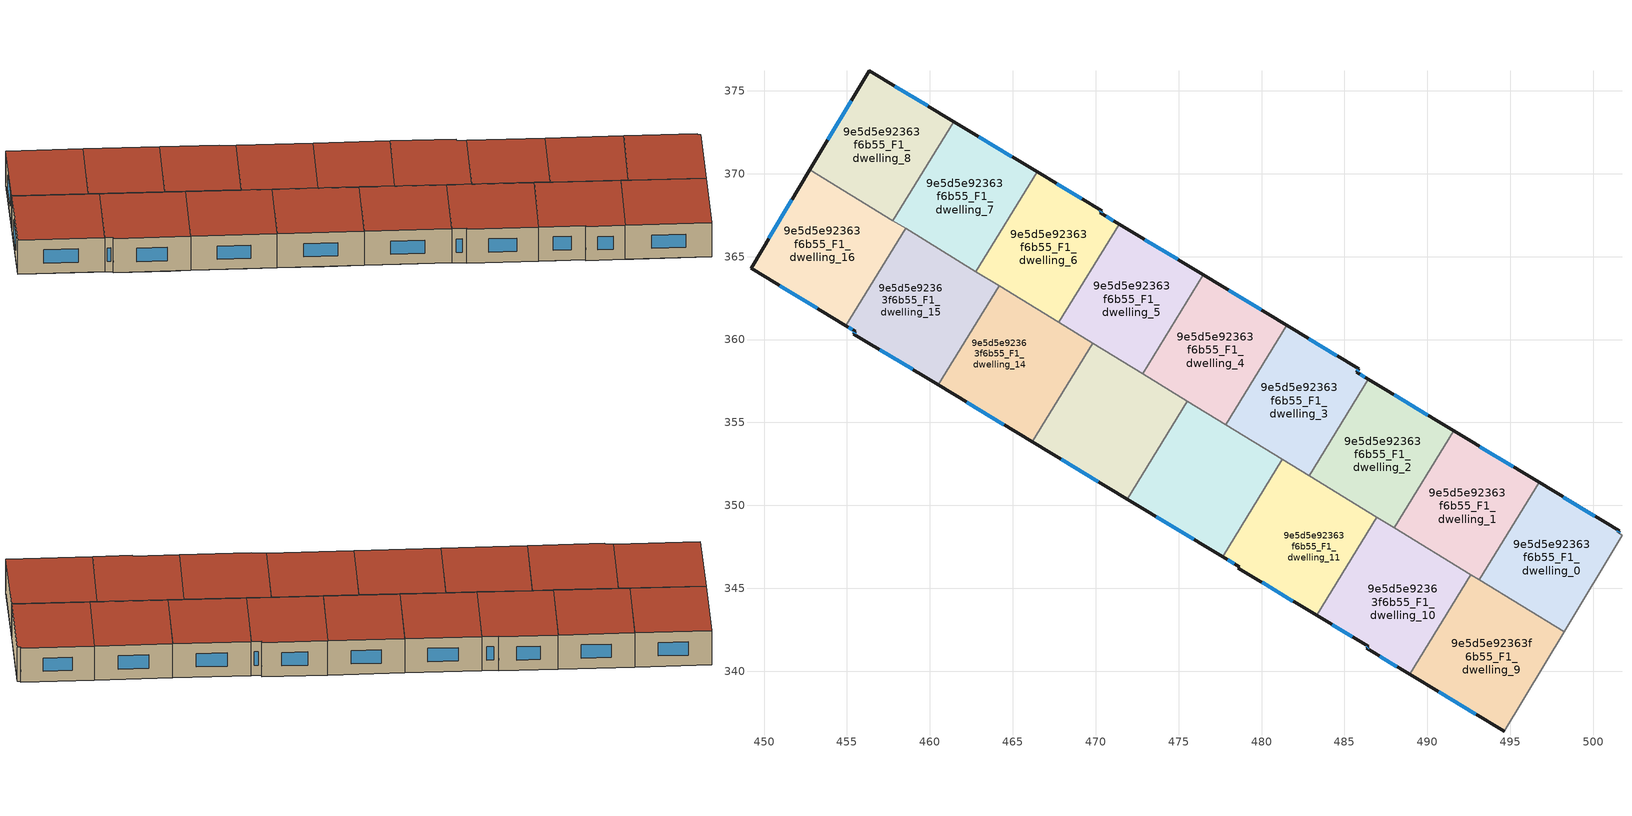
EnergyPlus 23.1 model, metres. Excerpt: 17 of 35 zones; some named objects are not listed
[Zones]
9e5d5e92363f6b55_F1_dwelling_0
 floor to 9e5d5e92363f6b55_F0_dwelling_1 (EU_floor_Construction): 501.58,348.47 501.5,348.34 501.74,348.2 498.24,342.37 493.19,345.46 496.8,351.35 z3
 floor to 9e5d5e92363f6b55_F0_dwelling_3 (EU_floor_Construction): 496.8,351.35 493.19,345.46 493.12,345.5 496.73,351.39 z3
 wall outside (EU_wall_Construction): 501.5,348.34 501.58,348.47 496.73,351.39 z3:6
 wall adiabatic (EU_wall_Construction): 498.24,342.37 501.74,348.2 501.5,348.34 z3:6
 wall to 9e5d5e92363f6b55_F1_dwelling_1 (EU_wall_Construction): 496.73,351.39 493.12,345.5 z3:6
 wall to 9e5d5e92363f6b55_F1_dwelling_9 (EU_wall_Construction): 493.12,345.5 498.24,342.37 z3:6
 window (EU_Window_Construction): 500.1,349.36 498.21,350.5 / 501.52,348.38 501.55,348.43 z3.91:5.09
 roof outside (EU_roof_Construction): 498.24,342.37 501.74,348.2 501.5,348.34 501.58,348.47 496.73,351.39 493.12,345.5 z6
9e5d5e92363f6b55_F1_dwelling_1
 floor to 9e5d5e92363f6b55_F0_dwelling_3 (EU_floor_Construction): 496.73,351.39 493.12,345.5 488.12,348.57 491.71,354.42 z3
 floor to 9e5d5e92363f6b55_F0_dwelling_5 (EU_floor_Construction): 491.71,354.42 488.12,348.57 488.01,348.64 491.6,354.49 z3
 wall outside (EU_wall_Construction): 496.73,351.39 491.6,354.49 z3:6
 wall to 9e5d5e92363f6b55_F1_dwelling_2 (EU_wall_Construction): 491.6,354.49 488.01,348.64 z3:6
 wall to 9e5d5e92363f6b55_F1_dwelling_10 (EU_wall_Construction): 488.01,348.64 492.63,345.81 z3:6
 wall to 9e5d5e92363f6b55_F1_dwelling_9 (EU_wall_Construction): 492.63,345.81 493.12,345.5 z3:6
 window (EU_Window_Construction): 495.17,352.34 493.16,353.55 z3.91:5.09
 roof outside (EU_roof_Construction): 493.12,345.5 496.73,351.39 491.6,354.49 488.01,348.64 z6
9e5d5e92363f6b55_F1_dwelling_10
 floor to 9e5d5e92363f6b55_F0_dwelling_2 (EU_floor_Construction): 492.6,345.76 488.95,339.81 486.35,341.38 486.42,341.5 484.5,342.66 488.09,348.52 z3
 floor to 9e5d5e92363f6b55_F0_dwelling_4 (EU_floor_Construction): 488.09,348.53 484.5,342.66 483.33,343.37 486.93,349.24 z3
 floor to 9e5d5e92363f6b55_F0_dwelling_3 (EU_floor_Construction): 492.63,345.81 492.6,345.76 488.09,348.53 488.12,348.57 z3
 floor to 9e5d5e92363f6b55_F0_dwelling_5 (EU_floor_Construction): 488.12,348.57 488.09,348.53 486.93,349.24 486.96,349.28 z3
 wall outside (EU_wall_Construction): 483.33,343.37 486.42,341.5 486.35,341.38 488.95,339.81 z3:6
 wall to 9e5d5e92363f6b55_F1_dwelling_11 (EU_wall_Construction): 486.96,349.28 483.33,343.37 z3:6
 wall to 9e5d5e92363f6b55_F1_dwelling_9 (EU_wall_Construction): 488.95,339.81 492.63,345.81 z3:6
 wall to 9e5d5e92363f6b55_F1_dwelling_2 (EU_wall_Construction): 488.01,348.64 486.96,349.28 z3:6
 window (EU_Window_Construction): 486.4,341.46 486.37,341.41 / 484.27,342.8 485.48,342.07 / 487.14,340.9 488.16,340.28 z3.91:5.09
 roof outside (EU_roof_Construction): 488.95,339.81 492.63,345.81 486.96,349.28 483.33,343.37 486.42,341.5 486.35,341.38 z6
9e5d5e92363f6b55_F1_dwelling_11
 floor to 9e5d5e92363f6b55_F0_dwelling_4 (EU_floor_Construction): 486.93,349.24 483.33,343.37 479.37,345.76 482.99,351.65 z3
 floor to 9e5d5e92363f6b55_F0_dwelling_6 (EU_floor_Construction): 483.02,351.7 479.37,345.76 478.6,346.22 478.65,346.3 477.66,346.91 481.26,352.78 z3
 floor to 9e5d5e92363f6b55_F0_dwelling_5 (EU_floor_Construction): 486.96,349.28 486.93,349.24 482.99,351.65 483.02,351.7 z3
 wall outside (EU_wall_Construction): 477.66,346.91 478.65,346.3 478.6,346.22 483.33,343.37 z3:6
 wall to 9e5d5e92363f6b55_F1_dwelling_12 (EU_wall_Construction): 481.26,352.78 477.66,346.91 z3:6
 wall to 9e5d5e92363f6b55_F1_dwelling_2 (EU_wall_Construction): 486.96,349.28 482.87,351.79 z3:6
 wall to 9e5d5e92363f6b55_F1_dwelling_3 (EU_wall_Construction): 482.87,351.79 481.26,352.78 z3:6
 window (EU_Window_Construction): 480.04,345.35 481.89,344.24 / 477.96,346.72 478.35,346.49 z3.91:5.09
 roof outside (EU_roof_Construction): 483.33,343.37 486.96,349.28 481.26,352.78 477.66,346.91 478.65,346.3 478.6,346.22 z6
9e5d5e92363f6b55_F1_dwelling_12
 floor to 9e5d5e92363f6b55_F0_dwelling_6 (EU_floor_Construction): 481.26,352.78 477.66,346.91 474.35,348.91 477.96,354.8 z3
 floor to 9e5d5e92363f6b55_F0_dwelling_8 (EU_floor_Construction): 477.96,354.8 474.35,348.91 471.9,350.38 475.53,356.29 z3
 wall outside (EU_wall_Construction): 471.9,350.38 477.66,346.91 z3:6
 wall to 9e5d5e92363f6b55_F1_dwelling_13 (EU_wall_Construction): 475.53,356.29 471.9,350.38 z3:6
 wall to 9e5d5e92363f6b55_F1_dwelling_3 (EU_wall_Construction): 481.26,352.78 477.85,354.87 z3:6
 wall to 9e5d5e92363f6b55_F1_dwelling_4 (EU_wall_Construction): 477.85,354.87 475.53,356.29 z3:6
 window (EU_Window_Construction): 473.66,349.32 475.9,347.96 z3.91:5.09
 roof outside (EU_roof_Construction): 477.66,346.91 481.26,352.78 475.53,356.29 471.9,350.38 z6
9e5d5e92363f6b55_F1_dwelling_13
 floor to 9e5d5e92363f6b55_F0_dwelling_10 (EU_floor_Construction): 472.91,357.89 469.28,351.97 466.19,353.83 469.83,359.78 z3
 floor adiabatic (EU_floor_Construction): 475.53,356.29 471.9,350.38 469.28,351.97 472.91,357.89 z3
 wall outside (EU_wall_Construction): 466.19,353.83 471.9,350.38 z3:6
 wall to 9e5d5e92363f6b55_F1_dwelling_14 (EU_wall_Construction): 469.83,359.78 466.19,353.83 z3:6
 wall to 9e5d5e92363f6b55_F1_dwelling_5 (EU_wall_Construction): 472.83,357.94 469.83,359.78 z3:6
 wall to 9e5d5e92363f6b55_F1_dwelling_4 (EU_wall_Construction): 475.52,356.29 472.83,357.94 z3:6
 window (EU_Window_Construction): 467.93,352.78 470.16,351.43 z3.91:5.09
 roof outside (EU_roof_Construction): 471.9,350.38 475.53,356.29 469.83,359.78 466.19,353.83 z6
9e5d5e92363f6b55_F1_dwelling_14
 floor to 9e5d5e92363f6b55_F0_dwelling_12 (EU_floor_Construction): 467.86,360.99 464.21,355.03 460.5,357.26 464.17,363.25 z3
 floor to 9e5d5e92363f6b55_F0_dwelling_10 (EU_floor_Construction): 469.83,359.78 466.19,353.83 464.21,355.03 467.86,360.99 z3
 wall outside (EU_wall_Construction): 460.5,357.26 466.19,353.83 z3:6
 wall to 9e5d5e92363f6b55_F1_dwelling_15 (EU_wall_Construction): 464.17,363.25 460.5,357.26 z3:6
 wall to 9e5d5e92363f6b55_F1_dwelling_6 (EU_wall_Construction): 467.78,361.04 464.17,363.25 z3:6
 wall to 9e5d5e92363f6b55_F1_dwelling_5 (EU_wall_Construction): 469.83,359.78 467.78,361.04 z3:6
 window (EU_Window_Construction): 462.23,356.22 464.46,354.88 z3.91:5.09
 roof outside (EU_roof_Construction): 466.19,353.83 469.83,359.78 464.17,363.25 460.5,357.26 z6
9e5d5e92363f6b55_F1_dwelling_15
 floor to 9e5d5e92363f6b55_F0_dwelling_14 (EU_floor_Construction): 462.85,364.06 459.18,358.07 455.42,360.33 455.51,360.49 454.94,360.83 458.54,366.7 z3
 floor to 9e5d5e92363f6b55_F0_dwelling_12 (EU_floor_Construction): 464.17,363.25 460.5,357.26 459.18,358.07 462.85,364.06 z3
 wall outside (EU_wall_Construction): 454.94,360.83 455.51,360.49 455.42,360.33 460.5,357.26 z3:6
 wall to 9e5d5e92363f6b55_F1_dwelling_16 (EU_wall_Construction): 458.54,366.7 454.94,360.83 z3:6
 wall to 9e5d5e92363f6b55_F1_dwelling_7 (EU_wall_Construction): 462.78,364.1 458.54,366.7 z3:6
 wall to 9e5d5e92363f6b55_F1_dwelling_6 (EU_wall_Construction): 464.17,363.25 462.78,364.1 z3:6
 window (EU_Window_Construction): 456.96,359.4 458.95,358.2 / 455.48,360.44 455.44,360.38 / 455.11,360.73 455.34,360.6 z3.91:5.09
 roof outside (EU_roof_Construction): 460.5,357.26 464.17,363.25 458.54,366.7 454.94,360.83 455.51,360.49 455.42,360.33 z6
9e5d5e92363f6b55_F1_dwelling_16
 floor to 9e5d5e92363f6b55_F0_dwelling_16 (EU_floor_Construction): 457.83,367.13 454.23,361.26 449.21,364.29 452.77,370.24 z3
 floor to 9e5d5e92363f6b55_F0_dwelling_14 (EU_floor_Construction): 458.54,366.7 454.94,360.83 454.23,361.26 457.83,367.13 z3
 wall outside (EU_wall_Construction): 452.77,370.24 449.21,364.29 454.94,360.83 z3:6
 wall to 9e5d5e92363f6b55_F1_dwelling_8 (EU_wall_Construction): 457.77,367.17 452.77,370.24 z3:6
 wall to 9e5d5e92363f6b55_F1_dwelling_7 (EU_wall_Construction): 458.53,366.7 457.77,367.17 z3:6
 window (EU_Window_Construction): 450.96,363.24 453.2,361.89 / 451.69,368.43 450.3,366.1 z3.91:5.09
 roof outside (EU_roof_Construction): 454.94,360.83 458.54,366.7 452.77,370.24 449.21,364.29 z6
9e5d5e92363f6b55_F1_dwelling_2
 floor to 9e5d5e92363f6b55_F0_dwelling_5 (EU_floor_Construction): 491.6,354.49 488.01,348.64 483.02,351.7 486.58,357.52 z3
 floor to 9e5d5e92363f6b55_F0_dwelling_7 (EU_floor_Construction): 486.58,357.52 483.04,351.74 482.89,351.83 486.43,357.61 z3
 wall outside (EU_wall_Construction): 491.6,354.49 486.43,357.61 z3:6
 wall to 9e5d5e92363f6b55_F1_dwelling_3 (EU_wall_Construction): 486.43,357.61 482.87,351.79 z3:6
 window (EU_Window_Construction): 490.03,355.44 488.01,356.66 z3.91:5.09
 roof outside (EU_roof_Construction): 488.01,348.64 491.6,354.49 486.43,357.61 482.87,351.79 z6
9e5d5e92363f6b55_F1_dwelling_3
 floor to 9e5d5e92363f6b55_F0_dwelling_7 (EU_floor_Construction): 485.86,358.24 485.73,358.03 486.43,357.61 482.89,351.83 477.98,354.84 481.63,360.79 z3
 floor to 9e5d5e92363f6b55_F0_dwelling_9 (EU_floor_Construction): 481.63,360.79 477.98,354.83 477.87,354.9 481.52,360.86 z3
 floor adiabatic (EU_floor_Construction): 481.63,360.79 477.98,354.84 482.89,351.83 482.87,351.79 477.85,354.87 477.87,354.9 477.98,354.83 z3
 wall outside (EU_wall_Construction): 486.43,357.61 485.73,358.03 485.86,358.24 481.52,360.86 z3:6
 wall to 9e5d5e92363f6b55_F1_dwelling_4 (EU_wall_Construction): 481.52,360.86 477.85,354.87 z3:6
 window (EU_Window_Construction): 484.54,359.04 482.84,360.06 / 485.77,358.09 485.82,358.18 / 486.22,357.74 485.95,357.9 z3.91:5.09
 roof outside (EU_roof_Construction): 482.87,351.79 486.43,357.61 485.73,358.03 485.86,358.24 481.52,360.86 477.85,354.87 z6
9e5d5e92363f6b55_F1_dwelling_4
 floor to 9e5d5e92363f6b55_F0_dwelling_9 (EU_floor_Construction): 481.52,360.86 477.87,354.9 472.93,357.93 476.56,363.85 z3
 floor to 9e5d5e92363f6b55_F0_dwelling_11 (EU_floor_Construction): 476.56,363.85 472.91,357.89 472.83,357.94 476.48,363.9 z3
 floor adiabatic (EU_floor_Construction): 477.87,354.9 477.85,354.87 472.91,357.89 472.93,357.93 z3
 wall outside (EU_wall_Construction): 481.52,360.86 476.48,363.9 z3:6
 wall to 9e5d5e92363f6b55_F1_dwelling_5 (EU_wall_Construction): 476.48,363.9 472.83,357.94 z3:6
 window (EU_Window_Construction): 479.99,361.79 478.02,362.98 z3.91:5.09
 roof outside (EU_roof_Construction): 477.85,354.87 481.52,360.86 476.48,363.9 472.83,357.94 z6
9e5d5e92363f6b55_F1_dwelling_5
 floor to 9e5d5e92363f6b55_F0_dwelling_11 (EU_floor_Construction): 476.48,363.9 472.83,357.94 467.86,360.99 471.49,366.92 z3
 floor to 9e5d5e92363f6b55_F0_dwelling_13 (EU_floor_Construction): 471.49,366.92 467.87,361 467.79,361.05 471.41,366.96 z3
 wall outside (EU_wall_Construction): 476.48,363.9 471.41,366.96 z3:6
 wall to 9e5d5e92363f6b55_F1_dwelling_6 (EU_wall_Construction): 471.41,366.96 467.78,361.04 z3:6
 window (EU_Window_Construction): 474.94,364.84 472.96,366.03 z3.91:5.09
 roof outside (EU_roof_Construction): 472.83,357.94 476.48,363.9 471.41,366.96 467.78,361.04 z6
9e5d5e92363f6b55_F1_dwelling_6
 floor to 9e5d5e92363f6b55_F0_dwelling_13 (EU_floor_Construction): 470.36,367.76 470.29,367.64 471.41,366.96 467.79,361.05 462.85,364.07 466.53,370.07 z3
 floor to 9e5d5e92363f6b55_F0_dwelling_15 (EU_floor_Construction): 466.53,370.07 462.85,364.07 462.78,364.11 466.46,370.11 z3
 floor to 9e5d5e92363f6b55_F0_dwelling_12 (EU_floor_Construction): 467.79,361.05 467.78,361.04 462.85,364.06 462.85,364.07 z3
 wall outside (EU_wall_Construction): 471.41,366.96 470.29,367.64 470.36,367.76 466.46,370.11 z3:6
 wall to 9e5d5e92363f6b55_F1_dwelling_7 (EU_wall_Construction): 466.46,370.11 462.78,364.1 z3:6
 window (EU_Window_Construction): 469.17,368.48 467.65,369.4 / 470.31,367.68 470.34,367.72 / 471.07,367.17 470.63,367.44 z3.91:5.09
 roof outside (EU_roof_Construction): 467.78,361.04 471.41,366.96 470.29,367.64 470.36,367.76 466.46,370.11 462.78,364.1 z6
9e5d5e92363f6b55_F1_dwelling_7
 floor adiabatic (EU_floor_Construction): 466.46,370.11 462.78,364.1 457.77,367.17 461.43,373.15 z3
 wall outside (EU_wall_Construction): 466.46,370.11 461.43,373.15 z3:6
 wall to 9e5d5e92363f6b55_F1_dwelling_8 (EU_wall_Construction): 461.43,373.15 457.77,367.17 z3:6
 window (EU_Window_Construction): 464.93,371.04 462.96,372.22 z3.91:5.09
 roof outside (EU_roof_Construction): 462.78,364.1 466.46,370.11 461.43,373.15 457.77,367.17 z6
9e5d5e92363f6b55_F1_dwelling_8
 floor to 9e5d5e92363f6b55_F0_dwelling_17 (EU_floor_Construction): 461.43,373.15 457.81,367.25 452.81,370.31 456.34,376.22 z3
 floor to 9e5d5e92363f6b55_F0_dwelling_16 (EU_floor_Construction): 457.81,367.25 457.77,367.17 452.77,370.24 452.81,370.31 z3
 wall outside (EU_wall_Construction): 461.43,373.15 456.34,376.22 452.77,370.24 z3:6
 window (EU_Window_Construction): 455.25,374.4 453.86,372.06 / 459.88,374.08 457.89,375.29 z3.91:5.09
 roof outside (EU_roof_Construction): 457.77,367.17 461.43,373.15 456.34,376.22 452.77,370.24 z6
9e5d5e92363f6b55_F1_dwelling_9
 floor to 9e5d5e92363f6b55_F0_dwelling_0 (EU_floor_Construction): 498.2,342.29 494.64,336.37 489.51,339.47 493.14,345.39 z3
 floor to 9e5d5e92363f6b55_F0_dwelling_2 (EU_floor_Construction): 493.16,345.42 489.51,339.47 488.95,339.81 492.6,345.76 z3
 floor to 9e5d5e92363f6b55_F0_dwelling_1 (EU_floor_Construction): 498.24,342.37 498.2,342.29 493.14,345.39 493.19,345.46 z3
 floor to 9e5d5e92363f6b55_F0_dwelling_3 (EU_floor_Construction): 493.19,345.46 493.16,345.42 492.6,345.76 492.63,345.81 z3
 wall outside (EU_wall_Construction): 488.95,339.81 494.64,336.37 z3:6
 wall adiabatic (EU_wall_Construction): 494.64,336.37 498.24,342.37 z3:6
 window (EU_Window_Construction): 490.68,338.76 492.91,337.41 z3.91:5.09
 roof outside (EU_roof_Construction): 494.64,336.37 498.24,342.37 492.63,345.81 488.95,339.81 z6
[Building]
EU S2 Campaign: North Axis=0; Terrain=City; Solar Distribution=FullExterior
[Site:Location]
Montreal-Trudeau.Intl.AP: Latitude=45.4667; Longitude=-73.75; Time Zone=-5; Elevation=36
[SizingPeriod:WeatherFileDays]
AnnualSizingPeriod: Begin Month=1; Begin Day of Month=1; End Month=12; End Day of Month=31; Day of Week for Start Day=Monday; Use Weather File Daylight Saving Period=No; Use Weather File Rain and Snow Indicators=No
[MATERIAL]
EU_InternalMass_Material: Roughness=MediumRough; Thickness=0.1; Conductivity=1; Density=1800; Specific Heat=900; Thermal Absorptance=0.9; Solar Absorptance=0.7; Visible Absorptance=0.7
[MATERIAL:NOMASS] Roughness=MediumRough; Thermal Absorptance=0.9; Solar Absorptance=0.7; Visible Absorptance=0.7
Name | Thermal Resistance
EU_wall_NoMass | 3.1211
EU_roof_NoMass | 6.04338
EU_floor_NoMass | 2.09101
[WINDOWMATERIAL:SIMPLEGLAZINGSYSTEM]
EU_Window_SimpleGlazing: UFactor=2.58973; Solar Heat Gain Coefficient=0.7; Visible Transmittance=0.7
[CONSTRUCTION]
EU_wall_Construction: EU_wall_NoMass
EU_roof_Construction: EU_roof_NoMass
EU_floor_Construction: EU_floor_NoMass
EU_Window_Construction: EU_Window_SimpleGlazing
EU_InternalMass_Construction: EU_InternalMass_Material
[ZONE] Type=1; Multiplier=1; Ceiling Height=autocalculate; Floor Area=autocalculate; Part of Total Floor Area=Yes
Name | Volume
9e5d5e92363f6b55_F1_dwelling_0 | 123.87
9e5d5e92363f6b55_F1_dwelling_1 | 123.849
9e5d5e92363f6b55_F1_dwelling_10 | 139.343
9e5d5e92363f6b55_F1_dwelling_11 | 139.348
9e5d5e92363f6b55_F1_dwelling_12 | 139.319
9e5d5e92363f6b55_F1_dwelling_13; 9e5d5e92363f6b55_F1_dwelling_14 | 139.333
9e5d5e92363f6b55_F1_dwelling_15 | 139.35
9e5d5e92363f6b55_F1_dwelling_16 | 139.328
9e5d5e92363f6b55_F1_dwelling_2; 9e5d5e92363f6b55_F1_dwelling_3 | 123.881
9e5d5e92363f6b55_F1_dwelling_4 | 123.845
9e5d5e92363f6b55_F1_dwelling_5 | 123.857
9e5d5e92363f6b55_F1_dwelling_6 | 123.877
9e5d5e92363f6b55_F1_dwelling_7 | 123.865
9e5d5e92363f6b55_F1_dwelling_8 | 123.847
9e5d5e92363f6b55_F1_dwelling_9 | 139.323
[INTERNALMASS] Construction=EU_InternalMass_Construction
Name | Zone or ZoneList | Surface Area
9e5d5e92363f6b55_F1_dwelling_0_EU_InternalMass | 9e5d5e92363f6b55_F1_dwelling_0 | 41.2895
9e5d5e92363f6b55_F1_dwelling_1_EU_InternalMass | 9e5d5e92363f6b55_F1_dwelling_1 | 41.2832
9e5d5e92363f6b55_F1_dwelling_2_EU_InternalMass | 9e5d5e92363f6b55_F1_dwelling_2 | 41.294
9e5d5e92363f6b55_F1_dwelling_3_EU_InternalMass | 9e5d5e92363f6b55_F1_dwelling_3 | 41.2937
9e5d5e92363f6b55_F1_dwelling_4_EU_InternalMass | 9e5d5e92363f6b55_F1_dwelling_4 | 41.282
9e5d5e92363f6b55_F1_dwelling_5_EU_InternalMass | 9e5d5e92363f6b55_F1_dwelling_5 | 41.2854
9e5d5e92363f6b55_F1_dwelling_6_EU_InternalMass | 9e5d5e92363f6b55_F1_dwelling_6 | 41.2922
9e5d5e92363f6b55_F1_dwelling_7_EU_InternalMass | 9e5d5e92363f6b55_F1_dwelling_7 | 41.2882
9e5d5e92363f6b55_F1_dwelling_8_EU_InternalMass | 9e5d5e92363f6b55_F1_dwelling_8 | 41.2823
9e5d5e92363f6b55_F1_dwelling_9_EU_InternalMass | 9e5d5e92363f6b55_F1_dwelling_9 | 46.4407
9e5d5e92363f6b55_F1_dwelling_10_EU_InternalMass | 9e5d5e92363f6b55_F1_dwelling_10 | 46.4475
9e5d5e92363f6b55_F1_dwelling_11_EU_InternalMass | 9e5d5e92363f6b55_F1_dwelling_11 | 46.4492
9e5d5e92363f6b55_F1_dwelling_12_EU_InternalMass | 9e5d5e92363f6b55_F1_dwelling_12 | 46.4395
9e5d5e92363f6b55_F1_dwelling_13_EU_InternalMass | 9e5d5e92363f6b55_F1_dwelling_13 | 46.4445
9e5d5e92363f6b55_F1_dwelling_14_EU_InternalMass | 9e5d5e92363f6b55_F1_dwelling_14 | 46.4446
9e5d5e92363f6b55_F1_dwelling_15_EU_InternalMass | 9e5d5e92363f6b55_F1_dwelling_15 | 46.4495
9e5d5e92363f6b55_F1_dwelling_16_EU_InternalMass | 9e5d5e92363f6b55_F1_dwelling_16 | 46.4429
[OTHEREQUIPMENT] Fuel Type=Electricity; Design Level Calculation Method=Watts/Area; Power per Zone Floor Area=1; Fraction Latent=0; Fraction Radiant=0; Fraction Lost=0; Carbon Dioxide Generation Rate=0; EndUse Subcategory=EU_Step8_InternalGains
Name | Zone or ZoneList or Space or SpaceList | Schedule
EU_Step8_InternalGain_9e5d5e92363f6b55_F1_dwelling_0_f000 | 9e5d5e92363f6b55_F1_dwelling_0 | EU_Step8_GainSchedule_9e5d5e92363f6b55_F1_dwelling_0_f000
EU_Step8_InternalGain_9e5d5e92363f6b55_F1_dwelling_1_f000 | 9e5d5e92363f6b55_F1_dwelling_1 | EU_Step8_GainSchedule_9e5d5e92363f6b55_F1_dwelling_1_f000
EU_Step8_InternalGain_9e5d5e92363f6b55_F1_dwelling_2_f000 | 9e5d5e92363f6b55_F1_dwelling_2 | EU_Step8_GainSchedule_9e5d5e92363f6b55_F1_dwelling_2_f000
EU_Step8_InternalGain_9e5d5e92363f6b55_F1_dwelling_3_f000 | 9e5d5e92363f6b55_F1_dwelling_3 | EU_Step8_GainSchedule_9e5d5e92363f6b55_F1_dwelling_3_f000
EU_Step8_InternalGain_9e5d5e92363f6b55_F1_dwelling_4_f000 | 9e5d5e92363f6b55_F1_dwelling_4 | EU_Step8_GainSchedule_9e5d5e92363f6b55_F1_dwelling_4_f000
EU_Step8_InternalGain_9e5d5e92363f6b55_F1_dwelling_5_f000 | 9e5d5e92363f6b55_F1_dwelling_5 | EU_Step8_GainSchedule_9e5d5e92363f6b55_F1_dwelling_5_f000
EU_Step8_InternalGain_9e5d5e92363f6b55_F1_dwelling_6_f000 | 9e5d5e92363f6b55_F1_dwelling_6 | EU_Step8_GainSchedule_9e5d5e92363f6b55_F1_dwelling_6_f000
EU_Step8_InternalGain_9e5d5e92363f6b55_F1_dwelling_7_f000 | 9e5d5e92363f6b55_F1_dwelling_7 | EU_Step8_GainSchedule_9e5d5e92363f6b55_F1_dwelling_7_f000
EU_Step8_InternalGain_9e5d5e92363f6b55_F1_dwelling_8_f000 | 9e5d5e92363f6b55_F1_dwelling_8 | EU_Step8_GainSchedule_9e5d5e92363f6b55_F1_dwelling_8_f000
EU_Step8_InternalGain_9e5d5e92363f6b55_F1_dwelling_9_f000 | 9e5d5e92363f6b55_F1_dwelling_9 | EU_Step8_GainSchedule_9e5d5e92363f6b55_F1_dwelling_9_f000
EU_Step8_InternalGain_9e5d5e92363f6b55_F1_dwelling_10_f000 | 9e5d5e92363f6b55_F1_dwelling_10 | EU_Step8_GainSchedule_9e5d5e92363f6b55_F1_dwelling_10_f000
EU_Step8_InternalGain_9e5d5e92363f6b55_F1_dwelling_11_f000 | 9e5d5e92363f6b55_F1_dwelling_11 | EU_Step8_GainSchedule_9e5d5e92363f6b55_F1_dwelling_11_f000
EU_Step8_InternalGain_9e5d5e92363f6b55_F1_dwelling_12_f000 | 9e5d5e92363f6b55_F1_dwelling_12 | EU_Step8_GainSchedule_9e5d5e92363f6b55_F1_dwelling_12_f000
EU_Step8_InternalGain_9e5d5e92363f6b55_F1_dwelling_13_f000 | 9e5d5e92363f6b55_F1_dwelling_13 | EU_Step8_GainSchedule_9e5d5e92363f6b55_F1_dwelling_13_f000
EU_Step8_InternalGain_9e5d5e92363f6b55_F1_dwelling_14_f000 | 9e5d5e92363f6b55_F1_dwelling_14 | EU_Step8_GainSchedule_9e5d5e92363f6b55_F1_dwelling_14_f000
EU_Step8_InternalGain_9e5d5e92363f6b55_F1_dwelling_15_f000 | 9e5d5e92363f6b55_F1_dwelling_15 | EU_Step8_GainSchedule_9e5d5e92363f6b55_F1_dwelling_15_f000
EU_Step8_InternalGain_9e5d5e92363f6b55_F1_dwelling_16_f000 | 9e5d5e92363f6b55_F1_dwelling_16 | EU_Step8_GainSchedule_9e5d5e92363f6b55_F1_dwelling_16_f000
[ZONEVENTILATION:DESIGNFLOWRATE] Schedule=EU_AlwaysOn; Design Flow Rate Calculation Method=AirChanges/Hour; Air Changes per Hour=0.571195; Ventilation Type=Natural; Fan Pressure Rise=0; Fan Total Efficiency=1; Constant Term Coefficient=1; Temperature Term Coefficient=0; Velocity Term Coefficient=0; Velocity Squared Term Coefficient=0; Minimum Indoor Temperature=-100; Maximum Indoor Temperature=100; Delta Temperature=-100; Minimum Outdoor Temperature=-100; Maximum Outdoor Temperature=100; Maximum Wind Speed=40
Name | Zone or ZoneList or Space or SpaceList
EU_ConstantAir_9e5d5e92363f6b55_F1_dwelling_0 | 9e5d5e92363f6b55_F1_dwelling_0
EU_ConstantAir_9e5d5e92363f6b55_F1_dwelling_1 | 9e5d5e92363f6b55_F1_dwelling_1
EU_ConstantAir_9e5d5e92363f6b55_F1_dwelling_2 | 9e5d5e92363f6b55_F1_dwelling_2
EU_ConstantAir_9e5d5e92363f6b55_F1_dwelling_3 | 9e5d5e92363f6b55_F1_dwelling_3
EU_ConstantAir_9e5d5e92363f6b55_F1_dwelling_4 | 9e5d5e92363f6b55_F1_dwelling_4
EU_ConstantAir_9e5d5e92363f6b55_F1_dwelling_5 | 9e5d5e92363f6b55_F1_dwelling_5
EU_ConstantAir_9e5d5e92363f6b55_F1_dwelling_6 | 9e5d5e92363f6b55_F1_dwelling_6
EU_ConstantAir_9e5d5e92363f6b55_F1_dwelling_7 | 9e5d5e92363f6b55_F1_dwelling_7
EU_ConstantAir_9e5d5e92363f6b55_F1_dwelling_8 | 9e5d5e92363f6b55_F1_dwelling_8
EU_ConstantAir_9e5d5e92363f6b55_F1_dwelling_9 | 9e5d5e92363f6b55_F1_dwelling_9
EU_ConstantAir_9e5d5e92363f6b55_F1_dwelling_10 | 9e5d5e92363f6b55_F1_dwelling_10
EU_ConstantAir_9e5d5e92363f6b55_F1_dwelling_11 | 9e5d5e92363f6b55_F1_dwelling_11
EU_ConstantAir_9e5d5e92363f6b55_F1_dwelling_12 | 9e5d5e92363f6b55_F1_dwelling_12
EU_ConstantAir_9e5d5e92363f6b55_F1_dwelling_13 | 9e5d5e92363f6b55_F1_dwelling_13
EU_ConstantAir_9e5d5e92363f6b55_F1_dwelling_14 | 9e5d5e92363f6b55_F1_dwelling_14
EU_ConstantAir_9e5d5e92363f6b55_F1_dwelling_15 | 9e5d5e92363f6b55_F1_dwelling_15
EU_ConstantAir_9e5d5e92363f6b55_F1_dwelling_16 | 9e5d5e92363f6b55_F1_dwelling_16
[HVACTEMPLATE:ZONE:IDEALLOADSAIRSYSTEM] System Availability Schedule=EU_AlwaysOn; Maximum Heating Supply Air Temperature=50; Minimum Cooling Supply Air Temperature=13; Maximum Heating Supply Air Humidity Ratio=0.0156; Minimum Cooling Supply Air Humidity Ratio=0.0077; Heating Limit=NoLimit; Cooling Limit=NoLimit; Heating Availability Schedule=EU_AlwaysOn; Cooling Availability Schedule=EU_CoolingOff; Dehumidification Control Type=ConstantSensibleHeatRatio; Cooling Sensible Heat Ratio=0.7; Dehumidification Setpoint=60; Humidification Control Type=None; Humidification Setpoint=30; Outdoor Air Method=None; Outdoor Air Flow Rate per Person=0.00944; Outdoor Air Flow Rate per Zone Floor Area=0; Outdoor Air Flow Rate per Zone=0; Demand Controlled Ventilation Type=None; Outdoor Air Economizer Type=NoEconomizer; Heat Recovery Type=None; Sensible Heat Recovery Effectiveness=0.7; Latent Heat Recovery Effectiveness=0.65
Name | Template Thermostat
9e5d5e92363f6b55_F1_dwelling_0 | EU_HeatOnly_9e5d5e92363f6b55_F1_dwelling_0
9e5d5e92363f6b55_F1_dwelling_1 | EU_HeatOnly_9e5d5e92363f6b55_F1_dwelling_1
9e5d5e92363f6b55_F1_dwelling_2 | EU_HeatOnly_9e5d5e92363f6b55_F1_dwelling_2
9e5d5e92363f6b55_F1_dwelling_3 | EU_HeatOnly_9e5d5e92363f6b55_F1_dwelling_3
9e5d5e92363f6b55_F1_dwelling_4 | EU_HeatOnly_9e5d5e92363f6b55_F1_dwelling_4
9e5d5e92363f6b55_F1_dwelling_5 | EU_HeatOnly_9e5d5e92363f6b55_F1_dwelling_5
9e5d5e92363f6b55_F1_dwelling_6 | EU_HeatOnly_9e5d5e92363f6b55_F1_dwelling_6
9e5d5e92363f6b55_F1_dwelling_7 | EU_HeatOnly_9e5d5e92363f6b55_F1_dwelling_7
9e5d5e92363f6b55_F1_dwelling_8 | EU_HeatOnly_9e5d5e92363f6b55_F1_dwelling_8
9e5d5e92363f6b55_F1_dwelling_9 | EU_HeatOnly_9e5d5e92363f6b55_F1_dwelling_9
9e5d5e92363f6b55_F1_dwelling_10 | EU_HeatOnly_9e5d5e92363f6b55_F1_dwelling_10
9e5d5e92363f6b55_F1_dwelling_11 | EU_HeatOnly_9e5d5e92363f6b55_F1_dwelling_11
9e5d5e92363f6b55_F1_dwelling_12 | EU_HeatOnly_9e5d5e92363f6b55_F1_dwelling_12
9e5d5e92363f6b55_F1_dwelling_13 | EU_HeatOnly_9e5d5e92363f6b55_F1_dwelling_13
9e5d5e92363f6b55_F1_dwelling_14 | EU_HeatOnly_9e5d5e92363f6b55_F1_dwelling_14
9e5d5e92363f6b55_F1_dwelling_15 | EU_HeatOnly_9e5d5e92363f6b55_F1_dwelling_15
9e5d5e92363f6b55_F1_dwelling_16 | EU_HeatOnly_9e5d5e92363f6b55_F1_dwelling_16
[SIZING:ZONE] Zone Cooling Design Supply Air Temperature Input Method=SupplyAirTemperature; Zone Cooling Design Supply Air Temperature=13; Zone Heating Design Supply Air Temperature Input Method=SupplyAirTemperature; Zone Heating Design Supply Air Temperature=50; Zone Cooling Design Supply Air Humidity Ratio=0.008; Zone Heating Design Supply Air Humidity Ratio=0.008; Cooling Design Air Flow Method=DesignDay; Cooling Design Air Flow Rate=0; Cooling Minimum Air Flow per Zone Floor Area=0.000762; Cooling Minimum Air Flow=0; Cooling Minimum Air Flow Fraction=0.2; Heating Design Air Flow Method=DesignDay; Heating Design Air Flow Rate=0; Heating Maximum Air Flow per Zone Floor Area=0.002032; Heating Maximum Air Flow=0.141576; Heating Maximum Air Flow Fraction=0.3; Account for Dedicated Outdoor Air System=No; Dedicated Outdoor Air System Control Strategy=NeutralSupplyAir; Dedicated Outdoor Air Low Setpoint Temperature for Design=autosize; Dedicated Outdoor Air High Setpoint Temperature for Design=autosize; Zone Load Sizing Method=Sensible Load Only No Latent Load; Zone Latent Cooling Design Supply Air Humidity Ratio Input Method=HumidityRatioDifference; Zone Cooling Design Supply Air Humidity Ratio Difference=0.005; Zone Latent Heating Design Supply Air Humidity Ratio Input Method=HumidityRatioDifference; Zone Humidification Design Supply Air Humidity Ratio Difference=0.005
9e5d5e92363f6b55_F1_dwelling_0; 9e5d5e92363f6b55_F1_dwelling_1; 9e5d5e92363f6b55_F1_dwelling_2; 9e5d5e92363f6b55_F1_dwelling_3; 9e5d5e92363f6b55_F1_dwelling_4; 9e5d5e92363f6b55_F1_dwelling_5; 9e5d5e92363f6b55_F1_dwelling_6; 9e5d5e92363f6b55_F1_dwelling_7; 9e5d5e92363f6b55_F1_dwelling_8; 9e5d5e92363f6b55_F1_dwelling_9; 9e5d5e92363f6b55_F1_dwelling_10; 9e5d5e92363f6b55_F1_dwelling_11; 9e5d5e92363f6b55_F1_dwelling_12; 9e5d5e92363f6b55_F1_dwelling_13; 9e5d5e92363f6b55_F1_dwelling_14; 9e5d5e92363f6b55_F1_dwelling_15; 9e5d5e92363f6b55_F1_dwelling_16
[SCHEDULE:CONSTANT]
Name | Hourly Value
EU_AlwaysOn | 1
EU_CoolingOff | 0
[SCHEDULE:FILE] Column Number=1; Rows to Skip at Top=0; Number of Hours of Data=8760; Column Separator=Comma; Interpolate to Timestep=No; Minutes per Item=60; Adjust Schedule for Daylight Savings=Yes
Name | File
EU_Step8_GainSchedule_9e5d5e92363f6b55_F1_dwelling_0_f000 | ../../schedules/9e5d5e92363f6b55/9e5d5e92363f6b55_F1_dwelling_0_f000_gain.csv
EU_Step8_GainSchedule_9e5d5e92363f6b55_F1_dwelling_1_f000 | ../../schedules/9e5d5e92363f6b55/9e5d5e92363f6b55_F1_dwelling_1_f000_gain.csv
EU_Step8_GainSchedule_9e5d5e92363f6b55_F1_dwelling_2_f000 | ../../schedules/9e5d5e92363f6b55/9e5d5e92363f6b55_F1_dwelling_2_f000_gain.csv
EU_Step8_GainSchedule_9e5d5e92363f6b55_F1_dwelling_3_f000 | ../../schedules/9e5d5e92363f6b55/9e5d5e92363f6b55_F1_dwelling_3_f000_gain.csv
EU_Step8_GainSchedule_9e5d5e92363f6b55_F1_dwelling_4_f000 | ../../schedules/9e5d5e92363f6b55/9e5d5e92363f6b55_F1_dwelling_4_f000_gain.csv
EU_Step8_GainSchedule_9e5d5e92363f6b55_F1_dwelling_5_f000 | ../../schedules/9e5d5e92363f6b55/9e5d5e92363f6b55_F1_dwelling_5_f000_gain.csv
EU_Step8_GainSchedule_9e5d5e92363f6b55_F1_dwelling_6_f000 | ../../schedules/9e5d5e92363f6b55/9e5d5e92363f6b55_F1_dwelling_6_f000_gain.csv
EU_Step8_GainSchedule_9e5d5e92363f6b55_F1_dwelling_7_f000 | ../../schedules/9e5d5e92363f6b55/9e5d5e92363f6b55_F1_dwelling_7_f000_gain.csv
EU_Step8_GainSchedule_9e5d5e92363f6b55_F1_dwelling_8_f000 | ../../schedules/9e5d5e92363f6b55/9e5d5e92363f6b55_F1_dwelling_8_f000_gain.csv
EU_Step8_GainSchedule_9e5d5e92363f6b55_F1_dwelling_9_f000 | ../../schedules/9e5d5e92363f6b55/9e5d5e92363f6b55_F1_dwelling_9_f000_gain.csv
EU_Step8_GainSchedule_9e5d5e92363f6b55_F1_dwelling_10_f000 | ../../schedules/9e5d5e92363f6b55/9e5d5e92363f6b55_F1_dwelling_10_f000_gain.csv
EU_Step8_GainSchedule_9e5d5e92363f6b55_F1_dwelling_11_f000 | ../../schedules/9e5d5e92363f6b55/9e5d5e92363f6b55_F1_dwelling_11_f000_gain.csv
EU_Step8_GainSchedule_9e5d5e92363f6b55_F1_dwelling_12_f000 | ../../schedules/9e5d5e92363f6b55/9e5d5e92363f6b55_F1_dwelling_12_f000_gain.csv
EU_Step8_GainSchedule_9e5d5e92363f6b55_F1_dwelling_13_f000 | ../../schedules/9e5d5e92363f6b55/9e5d5e92363f6b55_F1_dwelling_13_f000_gain.csv
EU_Step8_GainSchedule_9e5d5e92363f6b55_F1_dwelling_14_f000 | ../../schedules/9e5d5e92363f6b55/9e5d5e92363f6b55_F1_dwelling_14_f000_gain.csv
EU_Step8_GainSchedule_9e5d5e92363f6b55_F1_dwelling_15_f000 | ../../schedules/9e5d5e92363f6b55/9e5d5e92363f6b55_F1_dwelling_15_f000_gain.csv
EU_Step8_GainSchedule_9e5d5e92363f6b55_F1_dwelling_16_f000 | ../../schedules/9e5d5e92363f6b55/9e5d5e92363f6b55_F1_dwelling_16_f000_gain.csv
